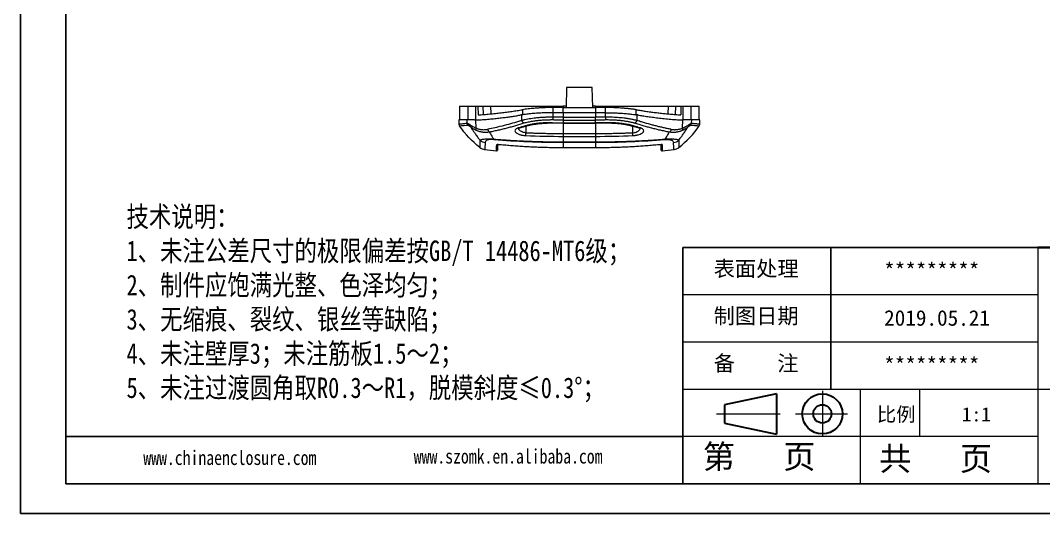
# Model space of a CAD drawing. Header units: inches. Extents: x 1127 to 2406, y 573 to 922.
# Drawn here: x 1510.2 to 1668.1, y 575.2 to 651.3 of the extents above; entities that cross this region are included whole.
import ezdxf

# ---------------------------------------------------------------- set-up
doc = ezdxf.new("R2010")
doc.units = ezdxf.units.IN
doc.linetypes.add('CENTER2', pattern=[28.575, 19.05, -3.175, 3.175, -3.175])
doc.layers.add('文字', color=81, linetype='Continuous')
for name, color, linetype, lineweight in [('粗实线', 7, 'Continuous', 30), ('细实线', 3, 'Continuous', 9), ('细点划线', 2, 'CENTER2', 9)]:
    doc.layers.add(name, color=color, linetype=linetype, lineweight=lineweight)
doc.styles.get("Standard").update_dxf_attribs({"font": 'txt', "bigfont": 'gbcbig.shx'})
doc.styles.add('宋体', font='', dxfattribs={"width": 0.8, "height": 3.5})
doc.styles.get('宋体').set_extended_font_data('SimSun')

msp = doc.modelspace()

# ---------------------------------------------------------------- linework, layer by layer
for p, q in [((1510.203, 766.869), (1510.203, 575.233)), ((1517.217, 762.307), (1517.217, 579.796)), ((1510.203, 663.953), (1510.203, 575.233)), ((1667.163, 616.298), (1612.41, 616.298)), ((1612.41, 579.796), (1612.41, 616.298)), ((1635.224, 594.396), (1635.224, 616.298)), ((1612.41, 587.096), (1517.217, 587.096)), ((1517.217, 579.796), (1776.67, 579.796)), ((1510.203, 575.233), (1781.232, 575.233)), ((1510.203, 575.233), (1635.68, 575.233))]:
    msp.add_line(p, q)
at = {"color": 7, "linetype": 'Continuous', "lineweight": 15}
for p, q in [((1594.44, 640.979), (1594.386, 637.882)), ((1598.44, 640.979), (1594.44, 640.979)), ((1598.495, 637.882), (1598.44, 640.979)), ((1577.94, 638.079), (1577.94, 635.978)), ((1579.221, 638.079), (1579.221, 635.978)), ((1580.469, 635.978), (1580.469, 638.079)), ((1580.469, 638.079), (1580.757, 638.079)), ((1580.757, 638.079), (1580.808, 636.748)), ((1580.757, 638.079), (1581.595, 638.079)), ((1581.658, 636.819), (1581.595, 638.079)), ((1594.39, 638.079), (1593.94, 638.079)), ((1593.94, 637.882), (1598.942, 637.882)), ((1598.94, 638.079), (1598.491, 638.079)), ((1611.286, 638.079), (1611.223, 636.819)), ((1611.286, 638.079), (1612.124, 638.079)), ((1612.124, 638.079), (1612.073, 636.748)), ((1612.124, 638.079), (1612.412, 638.079)), ((1612.412, 638.079), (1612.412, 635.978)), ((1613.66, 638.079), (1613.66, 635.978)), ((1614.94, 635.978), (1614.94, 638.079)), ((1587.555, 636.756), (1587.432, 636.735)), ((1587.585, 635.889), (1587.555, 636.756)), ((1587.654, 637.552), (1587.654, 636.769)), ((1592.381, 636.39), (1592.381, 637.084)), ((1593.94, 637.088), (1593.94, 636.382)), ((1598.94, 637.088), (1593.94, 637.088)), ((1593.94, 636.382), (1598.94, 636.382)), ((1598.94, 637.088), (1598.94, 636.382)), ((1600.499, 636.39), (1600.5, 637.084)), ((1605.227, 636.769), (1605.227, 637.552)), ((1605.326, 636.756), (1605.296, 635.889)), ((1605.449, 636.735), (1605.326, 636.756)), ((1577.828, 635.978), (1577.863, 635.311)), ((1579.134, 635.465), (1579.109, 635.978)), ((1580.519, 634.715), (1580.456, 635.979)), ((1587.238, 634.731), (1588.163, 635.001)), ((1592.288, 635.505), (1593.954, 635.498)), ((1593.939, 635.497), (1598.942, 635.497)), ((1593.944, 635.952), (1598.937, 635.952)), ((1593.944, 635.952), (1593.944, 635.54)), ((1593.944, 635.54), (1598.937, 635.54)), ((1598.927, 635.498), (1600.593, 635.505)), ((1598.937, 635.54), (1598.937, 635.952)), ((1604.713, 635.003), (1605.644, 634.731)), ((1612.362, 634.715), (1612.425, 635.979)), ((1613.747, 635.465), (1613.772, 635.978)), ((1615.018, 635.311), (1615.053, 635.978)), ((1593.94, 633.877), (1598.94, 633.877)), ((1593.944, 633.435), (1593.944, 632.586)), ((1593.944, 633.435), (1598.937, 633.435)), ((1593.939, 631.716), (1598.942, 631.716)), ((1593.94, 631.717), (1598.94, 631.717)), ((1593.941, 632.521), (1598.94, 632.521)), ((1593.944, 632.586), (1598.937, 632.586)), ((1583.632, 631.21), (1583.633, 631.229)), ((1609.027, 631.423), (1609.029, 631.399)), ((1609.035, 631.359), (1609.067, 631.304))]:
    msp.add_line(p, q, dxfattribs=at)
at = {"color": 8, "linetype": 'Continuous', "lineweight": 15}
for p, q in [((1582.717, 638.079), (1582.777, 636.914)), ((1592.384, 637.084), (1592.384, 637.882)), ((1593.94, 638.079), (1593.941, 637.882)), ((1593.94, 637.088), (1593.94, 637.882)), ((1598.94, 637.882), (1598.94, 638.079)), ((1598.942, 637.882), (1598.941, 637.088)), ((1600.497, 637.084), (1600.497, 637.882)), ((1610.164, 638.079), (1610.104, 636.914)), ((1588.176, 635.004), (1588.181, 633.998)), ((1593.94, 635.498), (1593.94, 633.877)), ((1598.94, 635.498), (1598.94, 633.877)), ((1604.7, 633.998), (1604.705, 635.004))]:
    msp.add_line(p, q, dxfattribs=at)
at = {"color": 7, "linetype": 'Continuous', "lineweight": 15, "flags": 128}
for points in [[(1593.94, 637.882), (1593.746, 637.882), (1593.551, 637.882), (1593.357, 637.882), (1593.162, 637.882), (1592.968, 637.882), (1592.773, 637.882), (1592.579, 637.882), (1592.384, 637.882)], [(1600.497, 637.882), (1600.303, 637.882), (1600.108, 637.882), (1599.914, 637.882), (1599.72, 637.882), (1599.525, 637.882), (1599.331, 637.882), (1599.137, 637.882), (1598.942, 637.882)], [(1598.937, 633.435), (1598.937, 633.326), (1598.937, 633.218), (1598.937, 633.11), (1598.937, 633.003), (1598.937, 632.897), (1598.937, 632.793), (1598.937, 632.689), (1598.937, 632.586)]]:
    msp.add_lwpolyline(points, dxfattribs=at)
at = {"color": 8, "linetype": 'Continuous', "lineweight": 15, "flags": 128}
msp.add_lwpolyline([(1592.282, 635.548), (1592.285, 635.513), (1592.288, 635.505)], dxfattribs=at)
at = {"color": 7, "linetype": 'Continuous', "lineweight": 15}
for points, knots in [([(1577.94, 638.079), (1577.941, 638.079), (1577.943, 638.079), (1577.959, 638.079), (1577.984, 638.079), (1578.019, 638.079), (1578.064, 638.079), (1578.119, 638.079), (1578.184, 638.079), (1578.259, 638.079), (1578.344, 638.079), (1578.439, 638.079), (1578.544, 638.079), (1578.659, 638.079), (1578.784, 638.079), (1578.92, 638.079), (1579.064, 638.079), (1579.169, 638.079), (1579.221, 638.079)], [0, 0, 0, 0, 0.0625609, 0.1250975, 0.1876132, 0.2501114, 0.3125958, 0.3750697, 0.4375366, 0.5, 0.5624634, 0.6249303, 0.6874042, 0.7498886, 0.8123868, 0.8749025, 0.9374391, 1, 1, 1, 1]), ([(1579.221, 638.079), (1579.23, 638.079), (1579.248, 638.079), (1579.287, 638.079), (1579.336, 638.079), (1579.394, 638.079), (1579.462, 638.079), (1579.539, 638.079), (1579.648, 638.079), (1579.796, 638.079), (1579.995, 638.079), (1580.218, 638.079), (1580.385, 638.079), (1580.469, 638.079)], [0, 0, 0, 0, 0.071866, 0.1432871, 0.214443, 0.2855156, 0.3566872, 0.4281396, 0.5000522, 0.6254909, 0.7499783, 0.8744898, 1, 1, 1, 1]), ([(1581.622, 638.079), (1581.73, 638.079), (1581.949, 638.079), (1582.32, 638.079), (1582.584, 638.079), (1582.717, 638.079)], [0, 0, 0, 0, 0.3271491, 0.6633001, 1, 1, 1, 1]), ([(1582.717, 638.079), (1582.964, 638.079), (1583.458, 638.079), (1584.201, 638.079), (1584.944, 638.079), (1585.689, 638.079), (1586.434, 638.079), (1587.181, 638.079), (1587.928, 638.079), (1588.676, 638.079), (1589.426, 638.079), (1590.176, 638.079), (1590.927, 638.079), (1591.679, 638.079), (1592.432, 638.079), (1593.186, 638.079), (1593.689, 638.079), (1593.94, 638.079)], [0, 0, 0, 0, 0.066834, 0.1335964, 0.2002981, 0.2669501, 0.3335634, 0.4001491, 0.4667182, 0.5332818, 0.5998509, 0.6664366, 0.7330499, 0.7997019, 0.8664036, 0.933166, 1, 1, 1, 1]), ([(1592.384, 637.882), (1592.29, 637.882), (1592.103, 637.882), (1591.821, 637.878), (1591.539, 637.873), (1591.257, 637.865), (1590.976, 637.855), (1590.696, 637.844), (1590.418, 637.829), (1590.141, 637.813), (1589.809, 637.791), (1589.418, 637.76), (1588.972, 637.718), (1588.525, 637.669), (1588.08, 637.614), (1587.798, 637.573), (1587.654, 637.552)], [0, 0, 0, 0, 0.0545801, 0.10941443, 0.16449058, 0.21979655, 0.27532128, 0.3310578, 0.38701035, 0.44318571, 0.49959095, 0.59240032, 0.68882274, 0.78888666, 0.89262411, 1, 1, 1, 1]), ([(1598.94, 638.079), (1599.192, 638.079), (1599.695, 638.079), (1600.449, 638.079), (1601.202, 638.079), (1601.954, 638.079), (1602.705, 638.079), (1603.455, 638.079), (1604.204, 638.079), (1604.953, 638.079), (1605.7, 638.079), (1606.447, 638.079), (1607.192, 638.079), (1607.937, 638.079), (1608.68, 638.079), (1609.423, 638.079), (1609.917, 638.079), (1610.164, 638.079)], [0, 0, 0, 0, 0.066834, 0.1335964, 0.2002981, 0.2669501, 0.3335634, 0.4001491, 0.4667182, 0.5332818, 0.5998509, 0.6664366, 0.7330499, 0.7997019, 0.8664036, 0.933166, 1, 1, 1, 1]), ([(1605.227, 637.552), (1605.155, 637.562), (1605.013, 637.584), (1604.793, 637.614), (1604.573, 637.642), (1604.35, 637.669), (1604.127, 637.694), (1603.904, 637.718), (1603.68, 637.739), (1603.458, 637.759), (1603.236, 637.778), (1602.926, 637.801), (1602.522, 637.827), (1602.02, 637.852), (1601.513, 637.869), (1601.005, 637.88), (1600.666, 637.882), (1600.497, 637.882)], [0, 0, 0, 0, 0.0541177, 0.1073404, 0.1596529, 0.2110447, 0.261518, 0.3110776, 0.3597275, 0.4074713, 0.4543124, 0.5002544, 0.6016453, 0.7023112, 0.8022851, 0.9015375, 1, 1, 1, 1]), ([(1610.164, 638.079), (1610.297, 638.079), (1610.561, 638.079), (1610.932, 638.079), (1611.151, 638.079), (1611.259, 638.079)], [0, 0, 0, 0, 0.3364584, 0.6728158, 1, 1, 1, 1]), ([(1612.412, 638.079), (1612.46, 638.079), (1612.557, 638.079), (1612.693, 638.079), (1612.822, 638.079), (1612.942, 638.079), (1613.055, 638.079), (1613.159, 638.079), (1613.279, 638.079), (1613.404, 638.079), (1613.52, 638.079), (1613.609, 638.079), (1613.643, 638.079), (1613.66, 638.079)], [0, 0, 0, 0, 0.071866, 0.1432871, 0.214443, 0.2855156, 0.3566872, 0.4281396, 0.5000522, 0.6254909, 0.7499783, 0.8744898, 1, 1, 1, 1]), ([(1613.66, 638.079), (1613.712, 638.079), (1613.817, 638.079), (1613.961, 638.079), (1614.097, 638.079), (1614.222, 638.079), (1614.337, 638.079), (1614.442, 638.079), (1614.537, 638.079), (1614.622, 638.079), (1614.697, 638.079), (1614.762, 638.079), (1614.817, 638.079), (1614.862, 638.079), (1614.897, 638.079), (1614.922, 638.079), (1614.938, 638.079), (1614.94, 638.079), (1614.94, 638.079)], [0, 0, 0, 0, 0.0625609, 0.1250975, 0.1876132, 0.2501114, 0.3125958, 0.3750697, 0.4375366, 0.5, 0.5624634, 0.6249303, 0.6874042, 0.7498886, 0.8123868, 0.8749025, 0.9374391, 1, 1, 1, 1]), ([(1580.808, 636.748), (1581.111, 636.77), (1581.712, 636.813), (1582.606, 636.89), (1583.485, 636.977), (1584.349, 637.073), (1585.197, 637.178), (1586.03, 637.292), (1586.847, 637.415), (1587.387, 637.506), (1587.654, 637.552)], [0, 0, 0, 0, 0.1325129, 0.2628582, 0.3910457, 0.5170859, 0.6409896, 0.7627683, 0.8824342, 1, 1, 1, 1]), ([(1582.068, 636.057), (1582.365, 636.084), (1582.946, 636.136), (1583.796, 636.226), (1584.605, 636.32), (1585.371, 636.419), (1586.096, 636.521), (1586.778, 636.625), (1587.219, 636.699), (1587.432, 636.735)], [0, 0, 0, 0, 0.16599, 0.3242697, 0.4748378, 0.6176947, 0.7528415, 0.8802772, 1, 1, 1, 1]), ([(1592.381, 637.084), (1592.286, 637.084), (1592.093, 637.083), (1591.798, 637.078), (1591.492, 637.072), (1591.174, 637.063), (1590.845, 637.051), (1590.505, 637.036), (1590.156, 637.017), (1589.638, 636.984), (1589.021, 636.934), (1588.383, 636.867), (1587.914, 636.808), (1587.661, 636.771), (1587.555, 636.756)], [0, 0, 0, 0, 0.053962, 0.110192, 0.1687973, 0.2299273, 0.2937627, 0.3603484, 0.4296159, 0.5014782, 0.6739218, 0.8137927, 0.9221595, 1, 1, 1, 1]), ([(1592.381, 636.39), (1592.289, 636.391), (1592.104, 636.392), (1591.828, 636.39), (1591.553, 636.385), (1591.279, 636.377), (1591.008, 636.366), (1590.739, 636.351), (1590.474, 636.334), (1590.211, 636.313), (1589.952, 636.289), (1589.697, 636.263), (1589.359, 636.222), (1588.948, 636.165), (1588.473, 636.085), (1588.097, 636.008), (1587.826, 635.946), (1587.68, 635.912), (1587.606, 635.894), (1587.585, 635.889)], [0, 0, 0, 0, 0.0528561, 0.105662, 0.1583952, 0.2110359, 0.2635714, 0.3160033, 0.3683376, 0.4205853, 0.4727603, 0.5248571, 0.5768429, 0.683242, 0.7867557, 0.8917404, 0.9446995, 0.9838942, 1, 1, 1, 1]), ([(1592.383, 635.961), (1592.382, 635.996), (1592.381, 636.056), (1592.38, 636.21), (1592.381, 636.303), (1592.381, 636.39)], [0, 0, 0, 0, 0.5, 0.5, 1, 1, 1, 1]), ([(1593.94, 637.088), (1593.681, 637.088), (1593.16, 637.087), (1592.641, 637.085), (1592.381, 637.084)], [0, 0, 0, 0, 0.4999489, 1, 1, 1, 1]), ([(1593.94, 636.382), (1593.941, 636.29), (1593.942, 636.201), (1593.943, 636.05), (1593.943, 635.99), (1593.944, 635.952)], [0, 0, 0, 0, 0.5, 0.5, 1, 1, 1, 1]), ([(1598.937, 635.952), (1598.938, 635.99), (1598.938, 636.05), (1598.939, 636.201), (1598.94, 636.29), (1598.94, 636.382)], [0, 0, 0, 0, 0.5, 0.5, 1, 1, 1, 1]), ([(1600.5, 637.084), (1600.24, 637.085), (1599.721, 637.087), (1599.2, 637.088), (1598.94, 637.088)], [0, 0, 0, 0, 0.50005107, 1, 1, 1, 1]), ([(1600.498, 635.961), (1600.499, 635.996), (1600.5, 636.057), (1600.501, 636.212), (1600.5, 636.304), (1600.499, 636.39)], [0, 0, 0, 0, 0.5, 0.5, 1, 1, 1, 1]), ([(1605.296, 635.889), (1605.277, 635.894), (1605.21, 635.91), (1605.075, 635.941), (1604.888, 635.984), (1604.676, 636.031), (1604.421, 636.08), (1604.048, 636.147), (1603.582, 636.216), (1603.059, 636.277), (1602.566, 636.323), (1602.06, 636.357), (1601.546, 636.38), (1601.025, 636.392), (1600.675, 636.391), (1600.499, 636.39)], [0, 0, 0, 0, 0.01435383, 0.05027666, 0.10031406, 0.15097321, 0.20063256, 0.2758509, 0.40169368, 0.50098553, 0.60045847, 0.70006525, 0.79987175, 0.89988732, 1, 1, 1, 1]), ([(1600.5, 637.084), (1600.595, 637.084), (1600.787, 637.083), (1601.082, 637.078), (1601.388, 637.072), (1601.705, 637.063), (1602.034, 637.051), (1602.373, 637.036), (1602.721, 637.017), (1603.241, 636.984), (1603.858, 636.934), (1604.498, 636.867), (1604.968, 636.808), (1605.22, 636.771), (1605.326, 636.756)], [0, 0, 0, 0, 0.0538806, 0.1100271, 0.1685465, 0.2295873, 0.2933296, 0.3598195, 0.4289889, 0.5007512, 0.6736848, 0.8138376, 0.922283, 1, 1, 1, 1]), ([(1605.227, 637.552), (1605.464, 637.511), (1605.943, 637.43), (1606.667, 637.319), (1607.404, 637.215), (1608.152, 637.119), (1608.913, 637.029), (1609.686, 636.947), (1610.471, 636.873), (1611.268, 636.805), (1611.804, 636.767), (1612.073, 636.748)], [0, 0, 0, 0, 0.1043995, 0.2104572, 0.318182, 0.4275828, 0.5386676, 0.6514444, 0.7659206, 0.8821035, 1, 1, 1, 1]), ([(1605.449, 636.735), (1605.699, 636.693), (1606.219, 636.606), (1607.027, 636.486), (1607.893, 636.368), (1608.815, 636.255), (1609.795, 636.149), (1610.468, 636.089), (1610.813, 636.057)], [0, 0, 0, 0, 0.1404266, 0.2913508, 0.45277, 0.6246841, 0.8070945, 1, 1, 1, 1]), ([(1577.863, 635.311), (1577.863, 635.312), (1577.865, 635.312), (1577.882, 635.316), (1577.912, 635.323), (1577.958, 635.332), (1578.032, 635.346), (1578.156, 635.367), (1578.358, 635.395), (1578.622, 635.424), (1578.887, 635.448), (1579.062, 635.46), (1579.134, 635.465)], [0, 0, 0, 0, 0.0628372, 0.1300202, 0.2015492, 0.2774244, 0.3576461, 0.4750674, 0.6296912, 0.7889058, 0.9123425, 1, 1, 1, 1]), ([(1577.951, 635.052), (1577.951, 635.052), (1578.061, 635.073), (1578.497, 635.119), (1578.823, 635.145), (1579.256, 635.162)], [0, 0, 0, 0, 0.5, 0.5, 1, 1, 1, 1]), ([(1580.257, 635.978), (1580.21, 635.978), (1580.116, 635.978), (1579.984, 635.978), (1579.859, 635.978), (1579.741, 635.977), (1579.632, 635.977), (1579.532, 635.977), (1579.442, 635.977), (1579.36, 635.977), (1579.289, 635.977), (1579.228, 635.978), (1579.178, 635.978), (1579.137, 635.978), (1579.118, 635.978), (1579.109, 635.978)], [0, 0, 0, 0, 0.0755358, 0.1516321, 0.2282049, 0.3051665, 0.3824265, 0.4598924, 0.5374701, 0.6150646, 0.692581, 0.7699249, 0.847003, 0.9237242, 1, 1, 1, 1]), ([(1579.134, 635.465), (1579.141, 635.465), (1579.153, 635.464), (1579.18, 635.456), (1579.211, 635.444), (1579.248, 635.426), (1579.3, 635.397), (1579.373, 635.351), (1579.472, 635.285), (1579.551, 635.229), (1579.591, 635.201)], [0, 0, 0, 0, 0.09590479, 0.1921785, 0.28889881, 0.38614092, 0.48397774, 0.65008672, 0.82201383, 1, 1, 1, 1]), ([(1579.256, 635.162), (1579.284, 635.163), (1579.335, 635.139), (1579.476, 635.044), (1579.566, 634.975), (1579.671, 634.89)], [0, 0, 0, 0, 0.5, 0.5, 1, 1, 1, 1]), ([(1579.591, 635.201), (1579.584, 635.143), (1579.587, 635.084), (1579.615, 634.976), (1579.64, 634.929), (1579.671, 634.89)], [0, 0, 0, 0, 0.5, 0.5, 1, 1, 1, 1]), ([(1579.591, 635.201), (1579.616, 635.184), (1579.677, 635.141), (1579.781, 635.074), (1579.896, 635.007), (1580.052, 634.921), (1580.251, 634.823), (1580.433, 634.749), (1580.519, 634.715)], [0, 0, 0, 0, 0.10245956, 0.25180524, 0.39458697, 0.50372579, 0.76893518, 1, 1, 1, 1]), ([(1579.671, 634.89), (1579.721, 634.813), (1579.834, 634.637), (1580.023, 634.348), (1580.266, 633.987), (1580.515, 633.627), (1580.745, 633.308), (1580.926, 633.064), (1581.038, 632.92), (1581.092, 632.85)], [0, 0, 0, 0, 0.1054053, 0.2404529, 0.4053153, 0.6254493, 0.7746435, 0.8900163, 1, 1, 1, 1]), ([(1580.588, 634.332), (1580.534, 634.357), (1580.428, 634.406), (1580.28, 634.484), (1580.14, 634.563), (1580.009, 634.644), (1579.887, 634.726), (1579.774, 634.808), (1579.705, 634.863), (1579.671, 634.89)], [0, 0, 0, 0, 0.1463596, 0.2914328, 0.435277, 0.5779639, 0.719579, 0.8602208, 1, 1, 1, 1]), ([(1580.257, 635.978), (1580.29, 635.978), (1580.354, 635.978), (1580.422, 635.978), (1580.456, 635.979)], [0, 0, 0, 0, 0.5000154, 1, 1, 1, 1]), ([(1580.456, 635.979), (1580.602, 635.981), (1580.888, 635.986), (1581.303, 636.004), (1581.694, 636.027), (1581.946, 636.048), (1582.068, 636.057)], [0, 0, 0, 0, 0.2725689, 0.5300911, 0.7725689, 1, 1, 1, 1]), ([(1580.588, 634.332), (1580.552, 634.37), (1580.525, 634.427), (1580.5, 634.562), (1580.503, 634.64), (1580.519, 634.715)], [0, 0, 0, 0, 0.5, 0.5, 1, 1, 1, 1]), ([(1580.519, 634.715), (1580.572, 634.692), (1580.678, 634.647), (1580.841, 634.593), (1581.006, 634.548), (1581.174, 634.513), (1581.345, 634.487), (1581.547, 634.469), (1581.78, 634.466), (1582.044, 634.483), (1582.219, 634.514), (1582.308, 634.529)], [0, 0, 0, 0, 0.0913328, 0.1831749, 0.2757293, 0.3691946, 0.4637635, 0.559622, 0.7042183, 0.8508237, 1, 1, 1, 1]), ([(1587.585, 635.889), (1587.509, 635.865), (1587.323, 635.805), (1586.943, 635.688), (1586.222, 635.473), (1585.158, 635.174), (1584.158, 634.927), (1583.195, 634.708), (1582.688, 634.606), (1582.308, 634.529)], [0, 0, 0, 0, 0.0433646, 0.1067564, 0.2180727, 0.4552364, 0.7138765, 0.7855334, 1, 1, 1, 1]), ([(1587.874, 635.457), (1587.661, 635.389), (1587.232, 635.253), (1586.585, 635.061), (1585.932, 634.876), (1585.273, 634.7), (1584.607, 634.533), (1583.935, 634.376), (1583.258, 634.227), (1582.803, 634.136), (1582.575, 634.091)], [0, 0, 0, 0, 0.1219331, 0.2447476, 0.3684411, 0.493011, 0.6184547, 0.7447694, 0.8719522, 1, 1, 1, 1]), ([(1587.071, 634.754), (1587.04, 634.745), (1586.973, 634.726), (1586.877, 634.689), (1586.778, 634.642), (1586.673, 634.577), (1586.572, 634.488), (1586.498, 634.354), (1586.51, 634.185), (1586.634, 634.029), (1586.813, 633.901), (1586.983, 633.811), (1587.173, 633.737), (1587.347, 633.684), (1587.531, 633.639), (1587.74, 633.6), (1587.964, 633.57), (1588.118, 633.561), (1588.192, 633.557)], [0, 0, 0, 0, 0.0309987, 0.0674983, 0.1095754, 0.1571848, 0.226126, 0.3112161, 0.4312979, 0.5511381, 0.6092772, 0.6901921, 0.7444287, 0.7894547, 0.838839, 0.8896601, 0.9468143, 1, 1, 1, 1]), ([(1587.055, 634.68), (1587.055, 634.68), (1587.055, 634.663), (1587.093, 634.688), (1587.2, 634.72), (1587.257, 634.737)], [0, 0, 0, 0, 0.01587245, 0.46771936, 1, 1, 1, 1]), ([(1587.874, 635.457), (1587.858, 635.466), (1587.826, 635.484), (1587.779, 635.522), (1587.734, 635.569), (1587.693, 635.623), (1587.659, 635.684), (1587.632, 635.739), (1587.612, 635.784), (1587.599, 635.818), (1587.588, 635.853), (1587.586, 635.877), (1587.585, 635.889)], [0, 0, 0, 0, 0.12018233, 0.24428105, 0.37114515, 0.49945342, 0.62308716, 0.74812551, 0.81236374, 0.87577384, 0.93863178, 1, 1, 1, 1]), ([(1592.383, 635.961), (1592.3, 635.961), (1592.135, 635.963), (1591.888, 635.961), (1591.643, 635.957), (1591.399, 635.95), (1591.034, 635.934), (1590.554, 635.904), (1589.969, 635.849), (1589.404, 635.776), (1588.924, 635.696), (1588.521, 635.616), (1588.189, 635.541), (1587.979, 635.485), (1587.874, 635.457)], [0, 0, 0, 0, 0.0503874, 0.1005337, 0.1504996, 0.2003464, 0.250136, 0.3753612, 0.5001177, 0.6247819, 0.750048, 0.8330331, 0.9162571, 1, 1, 1, 1]), ([(1592.282, 635.548), (1592.196, 635.548), (1592.024, 635.549), (1591.764, 635.546), (1591.503, 635.54), (1591.241, 635.529), (1590.978, 635.515), (1590.715, 635.497), (1590.452, 635.475), (1590.19, 635.449), (1589.93, 635.418), (1589.672, 635.384), (1589.417, 635.345), (1589.166, 635.302), (1588.919, 635.254), (1588.676, 635.203), (1588.44, 635.147), (1588.209, 635.087), (1588.061, 635.044), (1587.988, 635.022)], [0, 0, 0, 0, 0.0539101, 0.1084512, 0.1635919, 0.2193404, 0.275715, 0.3327102, 0.390316, 0.4485343, 0.5073657, 0.5668079, 0.6268624, 0.6875321, 0.7488099, 0.8106866, 0.8731716, 0.936284, 1, 1, 1, 1]), ([(1588.143, 634.995), (1588.287, 635.037), (1588.554, 635.114), (1588.959, 635.206), (1589.306, 635.273), (1589.595, 635.321), (1589.894, 635.365), (1590.275, 635.412), (1590.812, 635.462), (1591.507, 635.503), (1592.03, 635.504), (1592.315, 635.505)], [0, 0, 0, 0, 0.1283668, 0.2373158, 0.3267435, 0.3965941, 0.4515769, 0.5419161, 0.6634148, 0.8160903, 1, 1, 1, 1]), ([(1592.282, 635.548), (1592.559, 635.545), (1593.113, 635.541), (1593.667, 635.54), (1593.944, 635.54)], [0, 0, 0, 0, 0.4999724, 1, 1, 1, 1]), ([(1593.944, 635.952), (1593.684, 635.952), (1593.163, 635.953), (1592.643, 635.958), (1592.383, 635.961)], [0, 0, 0, 0, 0.50001946, 1, 1, 1, 1]), ([(1600.498, 635.961), (1600.238, 635.958), (1599.718, 635.953), (1599.197, 635.952), (1598.937, 635.952)], [0, 0, 0, 0, 0.4999805, 1, 1, 1, 1]), ([(1605.007, 635.457), (1604.944, 635.474), (1604.819, 635.508), (1604.624, 635.556), (1604.426, 635.601), (1604.222, 635.644), (1603.91, 635.704), (1603.477, 635.776), (1602.912, 635.849), (1602.327, 635.904), (1601.793, 635.938), (1601.32, 635.955), (1600.91, 635.963), (1600.636, 635.962), (1600.498, 635.961)], [0, 0, 0, 0, 0.05032533, 0.10042492, 0.15035863, 0.20018694, 0.24997079, 0.37521446, 0.49989831, 0.6246382, 0.74988319, 0.83288266, 0.91616023, 1, 1, 1, 1]), ([(1600.566, 635.505), (1600.798, 635.505), (1601.273, 635.505), (1601.988, 635.469), (1602.71, 635.404), (1603.423, 635.304), (1604.116, 635.171), (1604.528, 635.054), (1604.738, 634.995)], [0, 0, 0, 0, 0.1497271, 0.3062624, 0.4695649, 0.6396271, 0.816447, 1, 1, 1, 1]), ([(1604.893, 635.022), (1604.831, 635.04), (1604.706, 635.077), (1604.511, 635.129), (1604.311, 635.178), (1604.108, 635.224), (1603.901, 635.267), (1603.69, 635.306), (1603.476, 635.343), (1603.26, 635.376), (1603.041, 635.407), (1602.821, 635.434), (1602.599, 635.458), (1602.376, 635.48), (1602.153, 635.498), (1601.929, 635.513), (1601.705, 635.526), (1601.482, 635.536), (1601.26, 635.543), (1601.038, 635.547), (1600.818, 635.549), (1600.672, 635.548), (1600.599, 635.548)], [0, 0, 0, 0, 0.0541984, 0.1079637, 0.1612769, 0.2141432, 0.2665733, 0.3185704, 0.3701286, 0.4212405, 0.4719099, 0.522139, 0.5719229, 0.6212648, 0.670166, 0.7186236, 0.7666338, 0.814192, 0.8613028, 0.9079788, 0.9542189, 1, 1, 1, 1]), ([(1604.689, 633.557), (1604.734, 633.559), (1604.825, 633.564), (1604.963, 633.577), (1605.102, 633.595), (1605.24, 633.618), (1605.373, 633.645), (1605.571, 633.693), (1605.849, 633.784), (1606.141, 633.937), (1606.337, 634.123), (1606.391, 634.301), (1606.341, 634.446), (1606.239, 634.555), (1606.111, 634.64), (1605.966, 634.707), (1605.858, 634.74), (1605.81, 634.754)], [0, 0, 0, 0, 0.0324618, 0.065498, 0.0990037, 0.1330402, 0.1677312, 0.1997837, 0.2900722, 0.4084924, 0.5281507, 0.6513033, 0.7472261, 0.8180347, 0.8898966, 0.9505679, 1, 1, 1, 1]), ([(1605.007, 635.457), (1605.02, 635.464), (1605.045, 635.478), (1605.083, 635.506), (1605.12, 635.541), (1605.162, 635.587), (1605.203, 635.647), (1605.236, 635.711), (1605.26, 635.764), (1605.278, 635.804), (1605.292, 635.846), (1605.295, 635.875), (1605.296, 635.889)], [0, 0, 0, 0, 0.0963894, 0.1954168, 0.2965108, 0.3990194, 0.5497213, 0.700219, 0.7755681, 0.8500923, 0.9266033, 1, 1, 1, 1]), ([(1610.306, 634.091), (1610.078, 634.136), (1609.623, 634.227), (1608.946, 634.376), (1608.274, 634.533), (1607.608, 634.7), (1606.949, 634.876), (1606.296, 635.061), (1605.649, 635.253), (1605.22, 635.389), (1605.007, 635.457)], [0, 0, 0, 0, 0.1280478, 0.2552306, 0.3815453, 0.5069891, 0.631559, 0.7552524, 0.8780669, 1, 1, 1, 1]), ([(1610.573, 634.529), (1610.383, 634.567), (1610.001, 634.643), (1609.43, 634.766), (1608.859, 634.896), (1608.29, 635.035), (1607.498, 635.238), (1606.698, 635.461), (1605.963, 635.681), (1605.567, 635.803), (1605.368, 635.866), (1605.296, 635.889)], [0, 0, 0, 0, 0.1075976, 0.2151956, 0.3227931, 0.4303904, 0.5379879, 0.7729935, 0.8860945, 0.9584399, 1, 1, 1, 1]), ([(1605.624, 634.737), (1605.681, 634.72), (1605.788, 634.688), (1605.826, 634.663), (1605.826, 634.68), (1605.826, 634.68)], [0, 0, 0, 0, 0.5323836, 0.9842752, 1, 1, 1, 1]), ([(1610.573, 634.529), (1610.627, 634.519), (1610.732, 634.5), (1610.891, 634.481), (1611.049, 634.47), (1611.207, 634.467), (1611.398, 634.474), (1611.621, 634.496), (1611.874, 634.546), (1612.121, 634.616), (1612.282, 634.682), (1612.362, 634.715)], [0, 0, 0, 0, 0.0896754, 0.1784322, 0.2663879, 0.3536633, 0.440382, 0.5834964, 0.7240342, 0.8626436, 1, 1, 1, 1]), ([(1610.813, 636.057), (1610.935, 636.048), (1611.187, 636.027), (1611.578, 636.004), (1611.993, 635.986), (1612.279, 635.981), (1612.425, 635.979)], [0, 0, 0, 0, 0.2274311, 0.4699089, 0.7274311, 1, 1, 1, 1]), ([(1611.789, 632.85), (1611.865, 632.948), (1612.035, 633.17), (1612.31, 633.547), (1612.625, 633.999), (1612.928, 634.454), (1613.128, 634.763), (1613.21, 634.89)], [0, 0, 0, 0, 0.1538261, 0.3458827, 0.5758618, 0.82567, 1, 1, 1, 1]), ([(1613.21, 634.89), (1613.176, 634.863), (1613.107, 634.808), (1612.994, 634.726), (1612.872, 634.644), (1612.741, 634.563), (1612.601, 634.484), (1612.453, 634.406), (1612.347, 634.357), (1612.293, 634.332)], [0, 0, 0, 0, 0.13976651, 0.28040019, 0.42201149, 0.56469867, 0.70854709, 0.85362838, 1, 1, 1, 1]), ([(1612.362, 634.715), (1612.378, 634.64), (1612.381, 634.562), (1612.356, 634.427), (1612.329, 634.37), (1612.293, 634.332)], [0, 0, 0, 0, 0.5, 0.5, 1, 1, 1, 1]), ([(1612.362, 634.715), (1612.404, 634.731), (1612.49, 634.765), (1612.617, 634.821), (1612.748, 634.882), (1612.913, 634.966), (1613.102, 635.072), (1613.227, 635.158), (1613.29, 635.201)], [0, 0, 0, 0, 0.111255, 0.2310477, 0.3594206, 0.4963819, 0.7475831, 1, 1, 1, 1]), ([(1613.772, 635.978), (1613.763, 635.978), (1613.744, 635.978), (1613.703, 635.978), (1613.653, 635.978), (1613.592, 635.977), (1613.521, 635.977), (1613.439, 635.977), (1613.349, 635.977), (1613.249, 635.977), (1613.14, 635.977), (1613.022, 635.978), (1612.897, 635.978), (1612.765, 635.978), (1612.671, 635.978), (1612.624, 635.978)], [0, 0, 0, 0, 0.0762758, 0.152997, 0.2300751, 0.307419, 0.3849354, 0.4625299, 0.5401076, 0.6175735, 0.6948335, 0.7717951, 0.8483679, 0.9244642, 1, 1, 1, 1]), ([(1613.29, 635.201), (1613.297, 635.144), (1613.294, 635.086), (1613.266, 634.978), (1613.242, 634.929), (1613.21, 634.89)], [0, 0, 0, 0, 0.5, 0.5, 1, 1, 1, 1]), ([(1613.21, 634.89), (1613.315, 634.975), (1613.405, 635.044), (1613.546, 635.139), (1613.597, 635.163), (1613.625, 635.162)], [0, 0, 0, 0, 0.5, 0.5, 1, 1, 1, 1]), ([(1613.29, 635.201), (1613.314, 635.219), (1613.363, 635.253), (1613.429, 635.298), (1613.489, 635.339), (1613.543, 635.373), (1613.601, 635.408), (1613.66, 635.44), (1613.713, 635.462), (1613.736, 635.464), (1613.747, 635.465)], [0, 0, 0, 0, 0.1076268, 0.213032, 0.3162576, 0.4173559, 0.5163893, 0.6790352, 0.8401224, 1, 1, 1, 1]), ([(1613.625, 635.162), (1614.058, 635.145), (1614.384, 635.119), (1614.82, 635.073), (1614.93, 635.052), (1614.93, 635.052)], [0, 0, 0, 0, 0.5, 0.5, 1, 1, 1, 1]), ([(1613.747, 635.465), (1613.787, 635.462), (1613.879, 635.456), (1614.02, 635.445), (1614.177, 635.431), (1614.343, 635.415), (1614.539, 635.393), (1614.713, 635.369), (1614.86, 635.344), (1614.954, 635.326), (1615.009, 635.314), (1615.016, 635.312), (1615.018, 635.311)], [0, 0, 0, 0, 0.0485559, 0.1089415, 0.1811564, 0.2652006, 0.3610737, 0.5162815, 0.6326548, 0.7679403, 0.8903883, 1, 1, 1, 1]), ([(1582.575, 634.091), (1582.509, 634.081), (1582.379, 634.061), (1582.184, 634.044), (1581.991, 634.037), (1581.801, 634.041), (1581.615, 634.055), (1581.432, 634.079), (1581.254, 634.112), (1581.08, 634.154), (1580.911, 634.205), (1580.747, 634.263), (1580.64, 634.309), (1580.588, 634.332)], [0, 0, 0, 0, 0.0988736, 0.1963195, 0.2922678, 0.3866565, 0.4794316, 0.5705455, 0.6599574, 0.7476329, 0.8335447, 0.9176718, 1, 1, 1, 1]), ([(1581.092, 632.85), (1581.104, 632.858), (1581.127, 632.875), (1581.173, 632.899), (1581.226, 632.921), (1581.288, 632.942), (1581.357, 632.961), (1581.433, 632.979), (1581.517, 632.994), (1581.654, 633.016), (1581.867, 633.038), (1582.158, 633.05), (1582.41, 633.05), (1582.592, 633.047), (1582.783, 633.04), (1582.984, 633.029), (1583.125, 633.019), (1583.195, 633.014)], [0, 0, 0, 0, 0.0792398, 0.154807, 0.2267538, 0.2951309, 0.3599894, 0.421383, 0.479369, 0.5340113, 0.6724352, 0.7892871, 0.8358924, 0.8795548, 0.9209299, 0.96079, 1, 1, 1, 1]), ([(1582.308, 634.529), (1582.32, 634.438), (1582.353, 634.341), (1582.45, 634.183), (1582.513, 634.123), (1582.575, 634.091)], [0, 0, 0, 0, 0.5, 0.5, 1, 1, 1, 1]), ([(1582.575, 634.091), (1582.624, 634.001), (1582.739, 633.789), (1582.894, 633.52), (1583.052, 633.252), (1583.142, 633.103), (1583.195, 633.014)], [0, 0, 0, 0, 0.243523, 0.5699927, 0.7443113, 1, 1, 1, 1]), ([(1588.192, 633.557), (1588.185, 633.592), (1588.18, 633.661), (1588.176, 633.824), (1588.178, 633.916), (1588.181, 633.998)], [0, 0, 0, 0, 0.5, 0.5, 1, 1, 1, 1]), ([(1588.181, 633.998), (1588.42, 633.988), (1588.899, 633.969), (1589.618, 633.945), (1590.338, 633.924), (1591.058, 633.907), (1591.778, 633.894), (1592.499, 633.884), (1593.22, 633.879), (1593.7, 633.878), (1593.94, 633.877)], [0, 0, 0, 0, 0.1251035, 0.2501698, 0.3752028, 0.5002062, 0.6251838, 0.7501394, 0.8750769, 1, 1, 1, 1]), ([(1593.94, 633.877), (1593.941, 633.781), (1593.942, 633.686), (1593.943, 633.53), (1593.943, 633.469), (1593.944, 633.435)], [0, 0, 0, 0, 0.5, 0.5, 1, 1, 1, 1]), ([(1598.94, 633.877), (1598.94, 633.786), (1598.939, 633.688), (1598.938, 633.528), (1598.938, 633.468), (1598.937, 633.435)], [0, 0, 0, 0, 0.5, 0.5, 1, 1, 1, 1]), ([(1598.94, 633.877), (1599.181, 633.878), (1599.661, 633.879), (1600.382, 633.884), (1601.103, 633.894), (1601.823, 633.907), (1602.543, 633.924), (1603.263, 633.945), (1603.982, 633.969), (1604.461, 633.988), (1604.7, 633.998)], [0, 0, 0, 0, 0.1249232, 0.2498607, 0.3748164, 0.499794, 0.6247974, 0.7498303, 0.8748966, 1, 1, 1, 1]), ([(1604.689, 633.557), (1604.695, 633.589), (1604.7, 633.649), (1604.705, 633.809), (1604.704, 633.907), (1604.7, 633.998)], [0, 0, 0, 0, 0.5, 0.5, 1, 1, 1, 1]), ([(1609.686, 633.014), (1609.749, 633.119), (1609.853, 633.293), (1610.016, 633.572), (1610.161, 633.825), (1610.262, 634.01), (1610.306, 634.091)], [0, 0, 0, 0, 0.3008094, 0.5015675, 0.7820224, 1, 1, 1, 1]), ([(1609.686, 633.014), (1609.725, 633.017), (1609.803, 633.023), (1609.917, 633.03), (1610.029, 633.036), (1610.138, 633.041), (1610.244, 633.045), (1610.347, 633.048), (1610.447, 633.05), (1610.544, 633.05), (1610.744, 633.049), (1611.014, 633.038), (1611.266, 633.011), (1611.458, 632.978), (1611.602, 632.941), (1611.718, 632.898), (1611.764, 632.866), (1611.789, 632.85)], [0, 0, 0, 0, 0.0218151, 0.0437084, 0.0658362, 0.0883494, 0.1113913, 0.135095, 0.1595829, 0.1849654, 0.2113417, 0.3278492, 0.4658457, 0.5784842, 0.7047642, 0.8451323, 1, 1, 1, 1]), ([(1610.573, 634.529), (1610.561, 634.438), (1610.528, 634.341), (1610.431, 634.182), (1610.368, 634.123), (1610.306, 634.091)], [0, 0, 0, 0, 0.5, 0.5, 1, 1, 1, 1]), ([(1612.293, 634.332), (1612.241, 634.309), (1612.134, 634.263), (1611.97, 634.205), (1611.801, 634.154), (1611.627, 634.112), (1611.449, 634.079), (1611.266, 634.055), (1611.08, 634.041), (1610.89, 634.037), (1610.697, 634.044), (1610.502, 634.061), (1610.372, 634.081), (1610.306, 634.091)], [0, 0, 0, 0, 0.0823289, 0.1664565, 0.2523688, 0.3400447, 0.4294568, 0.5205707, 0.6133456, 0.707734, 0.8036817, 0.9011271, 1, 1, 1, 1]), ([(1581.092, 632.85), (1581.091, 632.484), (1581.088, 632.202), (1581.082, 631.823), (1581.078, 631.725), (1581.078, 631.725)], [0, 0, 0, 0, 0.5, 0.5, 1, 1, 1, 1]), ([(1581.078, 631.725), (1581.184, 631.642), (1581.303, 631.571), (1581.558, 631.465), (1581.692, 631.43), (1581.827, 631.413)], [0, 0, 0, 0, 0.5, 0.5, 1, 1, 1, 1]), ([(1581.092, 632.85), (1581.203, 632.753), (1581.332, 632.67), (1581.608, 632.547), (1581.755, 632.507), (1581.902, 632.49)], [0, 0, 0, 0, 0.5, 0.5, 1, 1, 1, 1]), ([(1581.902, 632.49), (1581.901, 632.445), (1581.899, 632.35), (1581.893, 632.214), (1581.887, 632.076), (1581.876, 631.909), (1581.863, 631.726), (1581.847, 631.568), (1581.836, 631.47), (1581.829, 631.421), (1581.827, 631.416), (1581.827, 631.413)], [0, 0, 0, 0, 0.0633208, 0.1336003, 0.2108386, 0.2953737, 0.4455402, 0.6154816, 0.7645381, 0.8927106, 1, 1, 1, 1]), ([(1583.237, 632.948), (1583.208, 632.95), (1583.15, 632.954), (1583.065, 632.959), (1582.983, 632.961), (1582.904, 632.962), (1582.827, 632.961), (1582.754, 632.959), (1582.684, 632.954), (1582.616, 632.948), (1582.551, 632.94), (1582.489, 632.931), (1582.412, 632.916), (1582.325, 632.895), (1582.236, 632.865), (1582.157, 632.83), (1582.064, 632.776), (1581.978, 632.7), (1581.915, 632.599), (1581.907, 632.527), (1581.902, 632.49)], [0, 0, 0, 0, 0.01815, 0.03635917, 0.05488086, 0.07395585, 0.09380475, 0.11462351, 0.13658211, 0.15982544, 0.18447575, 0.21063552, 0.23839049, 0.2927408, 0.35248308, 0.41788052, 0.48913368, 0.64072109, 0.8108239, 1, 1, 1, 1]), ([(1583.195, 633.014), (1583.446, 632.995), (1583.948, 632.955), (1584.703, 632.901), (1585.461, 632.851), (1586.221, 632.806), (1586.984, 632.764), (1587.749, 632.727), (1588.516, 632.694), (1589.286, 632.665), (1590.057, 632.641), (1590.831, 632.621), (1591.606, 632.605), (1592.384, 632.594), (1593.163, 632.587), (1593.683, 632.586), (1593.944, 632.586)], [0, 0, 0, 0, 0.0708861, 0.1418241, 0.2128219, 0.2838872, 0.355028, 0.426252, 0.4975674, 0.5689819, 0.6405037, 0.7121407, 0.7839008, 0.8557921, 0.9278225, 1, 1, 1, 1]), ([(1583.682, 632.163), (1583.683, 632.165), (1583.684, 632.17), (1583.695, 632.177), (1583.713, 632.183), (1583.745, 632.19), (1583.801, 632.196), (1583.89, 632.199), (1583.997, 632.198), (1584.118, 632.194), (1584.248, 632.186), (1584.338, 632.178), (1584.383, 632.174)], [0, 0, 0, 0, 0.06375066, 0.12689461, 0.19007435, 0.25393124, 0.37949056, 0.50506096, 0.62932323, 0.7537527, 0.87687908, 1, 1, 1, 1]), ([(1583.852, 631.399), (1583.854, 631.42), (1583.856, 631.463), (1583.871, 631.751), (1583.888, 632.086), (1583.896, 632.233)], [0, 0, 0, 0, 0.3599337, 0.7196129, 1, 1, 1, 1]), ([(1584.383, 632.174), (1584.7, 632.144), (1585.334, 632.085), (1586.287, 632.008), (1587.241, 631.94), (1588.195, 631.88), (1589.151, 631.83), (1590.108, 631.789), (1591.065, 631.757), (1592.023, 631.734), (1592.981, 631.72), (1593.621, 631.718), (1593.94, 631.717)], [0, 0, 0, 0, 0.0997955, 0.1996364, 0.2995226, 0.3994543, 0.4994314, 0.599454, 0.6995221, 0.7996358, 0.8997951, 1, 1, 1, 1]), ([(1598.937, 632.586), (1599.18, 632.586), (1599.666, 632.587), (1600.393, 632.593), (1601.119, 632.603), (1601.843, 632.616), (1602.566, 632.634), (1603.287, 632.655), (1604.006, 632.68), (1604.723, 632.709), (1605.438, 632.741), (1606.151, 632.778), (1606.863, 632.817), (1607.572, 632.861), (1608.279, 632.908), (1608.983, 632.959), (1609.452, 632.996), (1609.686, 633.014)], [0, 0, 0, 0, 0.0673703, 0.1346121, 0.2017318, 0.2687358, 0.3356306, 0.4024228, 0.4691188, 0.5357251, 0.6022482, 0.6686946, 0.7350707, 0.8013829, 0.8676376, 0.9338412, 1, 1, 1, 1]), ([(1598.94, 631.717), (1599.26, 631.718), (1599.899, 631.72), (1600.857, 631.734), (1601.815, 631.757), (1602.772, 631.789), (1603.729, 631.83), (1604.685, 631.88), (1605.64, 631.94), (1606.594, 632.008), (1607.547, 632.085), (1608.181, 632.144), (1608.498, 632.174)], [0, 0, 0, 0, 0.1001437, 0.2002675, 0.300367, 0.4004375, 0.5004746, 0.6004737, 0.7004303, 0.8003399, 0.9001979, 1, 1, 1, 1]), ([(1608.498, 632.174), (1608.521, 632.176), (1608.567, 632.18), (1608.635, 632.186), (1608.701, 632.19), (1608.787, 632.195), (1608.889, 632.199), (1608.995, 632.199), (1609.083, 632.196), (1609.148, 632.188), (1609.191, 632.177), (1609.196, 632.168), (1609.199, 632.163)], [0, 0, 0, 0, 0.0630157, 0.1254614, 0.1879545, 0.2511105, 0.3758002, 0.5004218, 0.6249949, 0.7497743, 0.8750157, 1, 1, 1, 1]), ([(1608.987, 632.198), (1608.994, 632.066), (1609.01, 631.747), (1609.022, 631.523), (1609.024, 631.486), (1609.024, 631.478)], [0, 0, 0, 0, 0.3640862, 0.8743684, 1, 1, 1, 1]), ([(1609.644, 632.948), (1609.737, 632.955), (1609.827, 632.96), (1609.991, 632.963), (1610.065, 632.962), (1610.264, 632.951), (1610.366, 632.937), (1610.533, 632.902), (1610.599, 632.882), (1610.708, 632.838), (1610.752, 632.815), (1610.862, 632.743), (1610.907, 632.693), (1610.965, 632.592), (1610.977, 632.54), (1610.979, 632.49)], [0, 0, 0, 0, 0.0625, 0.0625, 0.125, 0.125, 0.25, 0.25, 0.375, 0.375, 0.5, 0.5, 0.75, 0.75, 1, 1, 1, 1]), ([(1610.979, 632.49), (1611.126, 632.507), (1611.273, 632.547), (1611.549, 632.67), (1611.678, 632.753), (1611.789, 632.85)], [0, 0, 0, 0, 0.5, 0.5, 1, 1, 1, 1]), ([(1611.054, 631.413), (1611.054, 631.414), (1611.053, 631.416), (1611.05, 631.435), (1611.045, 631.471), (1611.038, 631.53), (1611.029, 631.618), (1611.017, 631.75), (1611.004, 631.925), (1610.992, 632.129), (1610.984, 632.316), (1610.98, 632.437), (1610.979, 632.49)], [0, 0, 0, 0, 0.0692085, 0.1476929, 0.2354585, 0.3325086, 0.4388441, 0.5544621, 0.703175, 0.8270056, 0.925946, 1, 1, 1, 1]), ([(1611.054, 631.413), (1611.189, 631.43), (1611.323, 631.465), (1611.578, 631.571), (1611.697, 631.642), (1611.803, 631.725)], [0, 0, 0, 0, 0.5, 0.5, 1, 1, 1, 1]), ([(1611.789, 632.85), (1611.789, 632.8), (1611.789, 632.698), (1611.79, 632.553), (1611.791, 632.411), (1611.793, 632.275), (1611.794, 632.148), (1611.796, 632.031), (1611.797, 631.928), (1611.799, 631.842), (1611.801, 631.777), (1611.802, 631.734), (1611.802, 631.728), (1611.803, 631.725)], [0, 0, 0, 0, 0.0688317, 0.1420838, 0.2197537, 0.3018389, 0.3883376, 0.4792484, 0.5745704, 0.6743041, 0.7784511, 0.8870146, 1, 1, 1, 1]), ([(1583.631, 631.214), (1583.674, 631.214), (1583.753, 631.215), (1583.801, 631.284), (1583.822, 631.315)], [0, 0, 0, 0, 0.5495244, 1, 1, 1, 1]), ([(1583.852, 631.399), (1583.85, 631.345), (1583.824, 631.292), (1583.742, 631.222), (1583.686, 631.205), (1583.632, 631.21)], [0, 0, 0, 0, 0.5, 0.5, 1, 1, 1, 1]), ([(1609.249, 631.21), (1609.195, 631.205), (1609.139, 631.222), (1609.057, 631.292), (1609.031, 631.345), (1609.029, 631.399)], [0, 0, 0, 0, 0.5, 0.5, 1, 1, 1, 1]), ([(1609.031, 631.424), (1609.031, 631.418), (1609.032, 631.395), (1609.033, 631.384), (1609.033, 631.375)], [0, 0, 0, 0, 0.2347247, 1, 1, 1, 1]), ([(1609.047, 631.328), (1609.058, 631.31), (1609.079, 631.273), (1609.132, 631.234), (1609.191, 631.212), (1609.231, 631.213), (1609.25, 631.214)], [0, 0, 0, 0, 0.2557351, 0.5157892, 0.7673554, 1, 1, 1, 1])]:
    msp.add_open_spline(points, degree=3, knots=knots, dxfattribs=at)
for points in [[(1593.94, 636.382), (1593.421, 636.382), (1592.901, 636.384), (1592.381, 636.39)], [(1600.499, 636.39), (1599.98, 636.384), (1599.46, 636.382), (1598.94, 636.382)], [(1579.109, 635.978), (1578.256, 635.978), (1577.828, 635.978), (1577.828, 635.978)], [(1577.863, 635.311), (1577.867, 635.22), (1577.899, 635.127), (1577.951, 635.052)], [(1581.078, 631.725), (1579.88, 632.672), (1578.822, 633.797), (1577.951, 635.052)], [(1579.256, 635.162), (1579.185, 635.244), (1579.14, 635.356), (1579.134, 635.465)], [(1587.988, 635.022), (1587.683, 634.93), (1587.377, 634.84), (1587.071, 634.754)], [(1600.599, 635.548), (1600.045, 635.542), (1599.491, 635.54), (1598.937, 635.54)], [(1605.81, 634.754), (1605.504, 634.84), (1605.198, 634.93), (1604.893, 635.022)], [(1611.803, 631.725), (1613.004, 632.674), (1614.058, 633.795), (1614.93, 635.052)], [(1612.624, 635.978), (1612.559, 635.978), (1612.493, 635.978), (1612.425, 635.979)], [(1613.625, 635.162), (1613.695, 635.244), (1613.741, 635.356), (1613.747, 635.465)], [(1615.053, 635.978), (1615.053, 635.978), (1614.625, 635.978), (1613.772, 635.978)], [(1614.93, 635.052), (1614.982, 635.127), (1615.014, 635.22), (1615.018, 635.311)], [(1588.192, 633.557), (1590.103, 633.476), (1592.023, 633.435), (1593.944, 633.435)], [(1598.937, 633.435), (1600.858, 633.435), (1602.778, 633.476), (1604.689, 633.557)], [(1583.237, 632.948), (1583.223, 632.962), (1583.208, 632.985), (1583.195, 633.014)], [(1583.237, 632.948), (1586.757, 632.665), (1590.349, 632.521), (1593.941, 632.521)], [(1593.941, 632.521), (1593.941, 632.215), (1593.941, 631.947), (1593.94, 631.717)], [(1593.944, 632.586), (1593.943, 632.557), (1593.942, 632.535), (1593.941, 632.521)], [(1598.937, 632.586), (1598.938, 632.557), (1598.939, 632.535), (1598.94, 632.521)], [(1598.94, 632.521), (1602.532, 632.521), (1606.124, 632.665), (1609.644, 632.948)], [(1598.94, 632.521), (1598.94, 632.215), (1598.94, 631.947), (1598.94, 631.717)], [(1609.644, 632.948), (1609.659, 632.962), (1609.673, 632.985), (1609.686, 633.014)], [(1581.827, 631.413), (1582.428, 631.34), (1583.03, 631.272), (1583.632, 631.21)], [(1609.249, 631.21), (1609.851, 631.272), (1610.453, 631.34), (1611.054, 631.413)]]:
    msp.add_open_spline(points, degree=3, dxfattribs=at)
at = {"color": 8, "linetype": 'Continuous', "lineweight": 15}
for points, knots in [([(1588.181, 633.998), (1588.059, 634.012), (1587.816, 634.04), (1587.492, 634.166), (1587.252, 634.332), (1587.098, 634.509), (1587.075, 634.627), (1587.064, 634.68)], [0, 0, 0, 0, 0.2024348, 0.4048422, 0.6114862, 0.8227215, 1, 1, 1, 1]), ([(1587.071, 634.754), (1587.095, 634.745), (1587.146, 634.726), (1587.205, 634.721), (1587.235, 634.733), (1587.242, 634.735)], [0, 0, 0, 0, 0.4154049, 0.8661691, 1, 1, 1, 1]), ([(1587.988, 635.022), (1588.012, 635.013), (1588.064, 634.993), (1588.124, 634.989), (1588.155, 635.001), (1588.162, 635.004)], [0, 0, 0, 0, 0.4135826, 0.8605393, 1, 1, 1, 1]), ([(1593.944, 635.54), (1593.944, 635.525), (1593.943, 635.5), (1593.943, 635.5), (1593.943, 635.5)], [0, 0, 0, 0, 0.5683801, 1, 1, 1, 1]), ([(1598.938, 635.5), (1598.938, 635.5), (1598.938, 635.5), (1598.937, 635.525), (1598.937, 635.54)], [0, 0, 0, 0, 0.43162, 1, 1, 1, 1]), ([(1600.599, 635.548), (1600.598, 635.535), (1600.596, 635.509), (1600.594, 635.508), (1600.593, 635.507)], [0, 0, 0, 0, 0.5100979, 1, 1, 1, 1]), ([(1604.7, 633.998), (1604.822, 634.012), (1605.065, 634.04), (1605.389, 634.166), (1605.629, 634.332), (1605.783, 634.509), (1605.806, 634.627), (1605.817, 634.68)], [0, 0, 0, 0, 0.20248704, 0.40489088, 0.61157011, 0.8227334, 1, 1, 1, 1]), ([(1604.893, 635.022), (1604.869, 635.013), (1604.819, 634.994), (1604.758, 634.989), (1604.726, 635.001), (1604.718, 635.005)], [0, 0, 0, 0, 0.4053264, 0.8450445, 1, 1, 1, 1]), ([(1605.81, 634.754), (1605.786, 634.745), (1605.735, 634.726), (1605.676, 634.721), (1605.646, 634.733), (1605.639, 634.735)], [0, 0, 0, 0, 0.4156602, 0.8667084, 1, 1, 1, 1]), ([(1583.633, 631.229), (1583.634, 631.247), (1583.636, 631.288), (1583.652, 631.592), (1583.672, 631.973), (1583.682, 632.163)], [0, 0, 0, 0, 0.2920471, 0.6458961, 1, 1, 1, 1]), ([(1583.682, 632.163), (1583.708, 632.163), (1583.749, 632.163), (1583.799, 632.185), (1583.834, 632.209), (1583.86, 632.234), (1583.87, 632.253), (1583.874, 632.26)], [0, 0, 0, 0, 0.34089711, 0.52490011, 0.71275146, 0.90025398, 1, 1, 1, 1]), ([(1609.199, 632.163), (1609.173, 632.163), (1609.133, 632.164), (1609.091, 632.18), (1609.076, 632.19), (1609.073, 632.193)], [0, 0, 0, 0, 0.5851667, 0.9017245, 1, 1, 1, 1]), ([(1609.199, 632.163), (1609.209, 631.973), (1609.229, 631.593), (1609.245, 631.289), (1609.247, 631.248), (1609.248, 631.229)], [0, 0, 0, 0, 0.3544951, 0.7089895, 1, 1, 1, 1])]:
    msp.add_open_spline(points, degree=3, knots=knots, dxfattribs=at)
at = {"layer": '粗实线', "color": 7, "lineweight": 40}
msp.add_line((1776.67, 616.298), (1667.163, 616.298), dxfattribs=at)
at = {"layer": '粗实线', "color": 7}
for p, q in [((1626.838, 593.713), (1618.861, 592.023)), ((1626.838, 593.713), (1626.838, 587.462)), ((1618.861, 592.023), (1618.861, 589.202)), ((1618.861, 589.202), (1626.838, 587.462))]:
    msp.add_line(p, q, dxfattribs=at)
for radius in [3.101, 1.411]:
    msp.add_circle((1633.937, 590.612), radius, dxfattribs=at)
at = {"layer": '细实线', "color": 7}
for p, q in [((1667.163, 616.298), (1667.163, 579.796)), ((1667.163, 608.997), (1612.41, 608.997)), ((1667.163, 601.697), (1612.41, 601.697)), ((1776.67, 594.396), (1612.41, 594.396)), ((1639.786, 594.396), (1639.786, 579.796)), ((1648.912, 594.396), (1648.912, 587.096)), ((1667.163, 587.096), (1612.41, 587.096))]:
    msp.add_line(p, q, dxfattribs=at)
at = {"layer": '细点划线', "color": 7}
for p, q in [((1633.937, 594.182), (1633.937, 587.096)), ((1617.589, 590.612), (1627.449, 590.612)), ((1629.79, 590.612), (1637.805, 590.612))]:
    msp.add_line(p, q, dxfattribs=at)

# ---------------------------------------------------------------- texts
at = {"char_height": 2.40088, "width": 1364.53776, "attachment_point": 1}
for s, insert in [('{\\fSimHei|b0|i0|c134|p49;表面处理}', (1617.171, 614.226)), ('{\\fSimHei|b0|i0|c134|p49;*********}', (1643.467, 613.917)), ('{\\fSimHei|b0|i0|c134|p49;制图日期}', (1617.171, 606.925)), ('{\\fSimHei|b0|i0|c134|p49;2019.\\fSimHei|b0|i0|c0|p49;0\\fSimHei|b0|i0|c134|p49;5.21}', (1643.467, 606.617)), ('{\\fSimHei|b0|i0|c134|p49;备    注}', (1617.171, 599.625)), ('{\\fSimHei|b0|i0|c134|p49;*********}', (1643.467, 599.316))]:
    msp.add_mtext(s, dxfattribs=dict(at, insert=insert))
at = {"layer": '文字', "color": 0, "attachment_point": 1, "style": '宋体'}
for s, insert, char_height, width in [('{\\H1.111x;技术说明：\\P1、未注公差尺寸的极限偏差按GB/T 14486-MT6级；\\P2、制件应饱满光整、色泽均匀；\\P3、无缩痕、裂纹、银丝等缺陷；\\P4、未注壁厚3；未注筋板1.5～2；\\P5、未注过渡圆角取R0.3～R1，脱模斜度≤0.3%%D；}', (1526.567, 622.641), 2.85174, 121.76914), ('www.chinaenclosure.com', (1529.16, 584.96), 2.23069, 39.19111), ('www.szomk.en.alibaba.com', (1570.884, 585.18), 2.23069, 39.19111)]:
    msp.add_mtext(s, dxfattribs=dict(at, insert=insert, char_height=char_height, width=width))
at = {"layer": '细实线', "color": 7, "attachment_point": 1}
for s, insert, char_height, width in [('{\\fSimSun|b0|i0|c134|p54;比例}', (1642.341, 591.632), 2.19013, 9.614), ('{\\fSimSun|b0|i0|c134|p54;1:1}', (1655.46, 591.632), 2.19013, 9.614), ('{\\fSimSun|b0|i0|c134|p54;第   页}', (1615.481, 585.841), 3.65022, 27.37667), ('{\\fSimSun|b0|i0|c134|p54; 共   页}', (1640.233, 585.531), 3.65022, 27.37667)]:
    msp.add_mtext(s, dxfattribs=dict(at, insert=insert, char_height=char_height, width=width))

doc.saveas('drawing.dxf')
